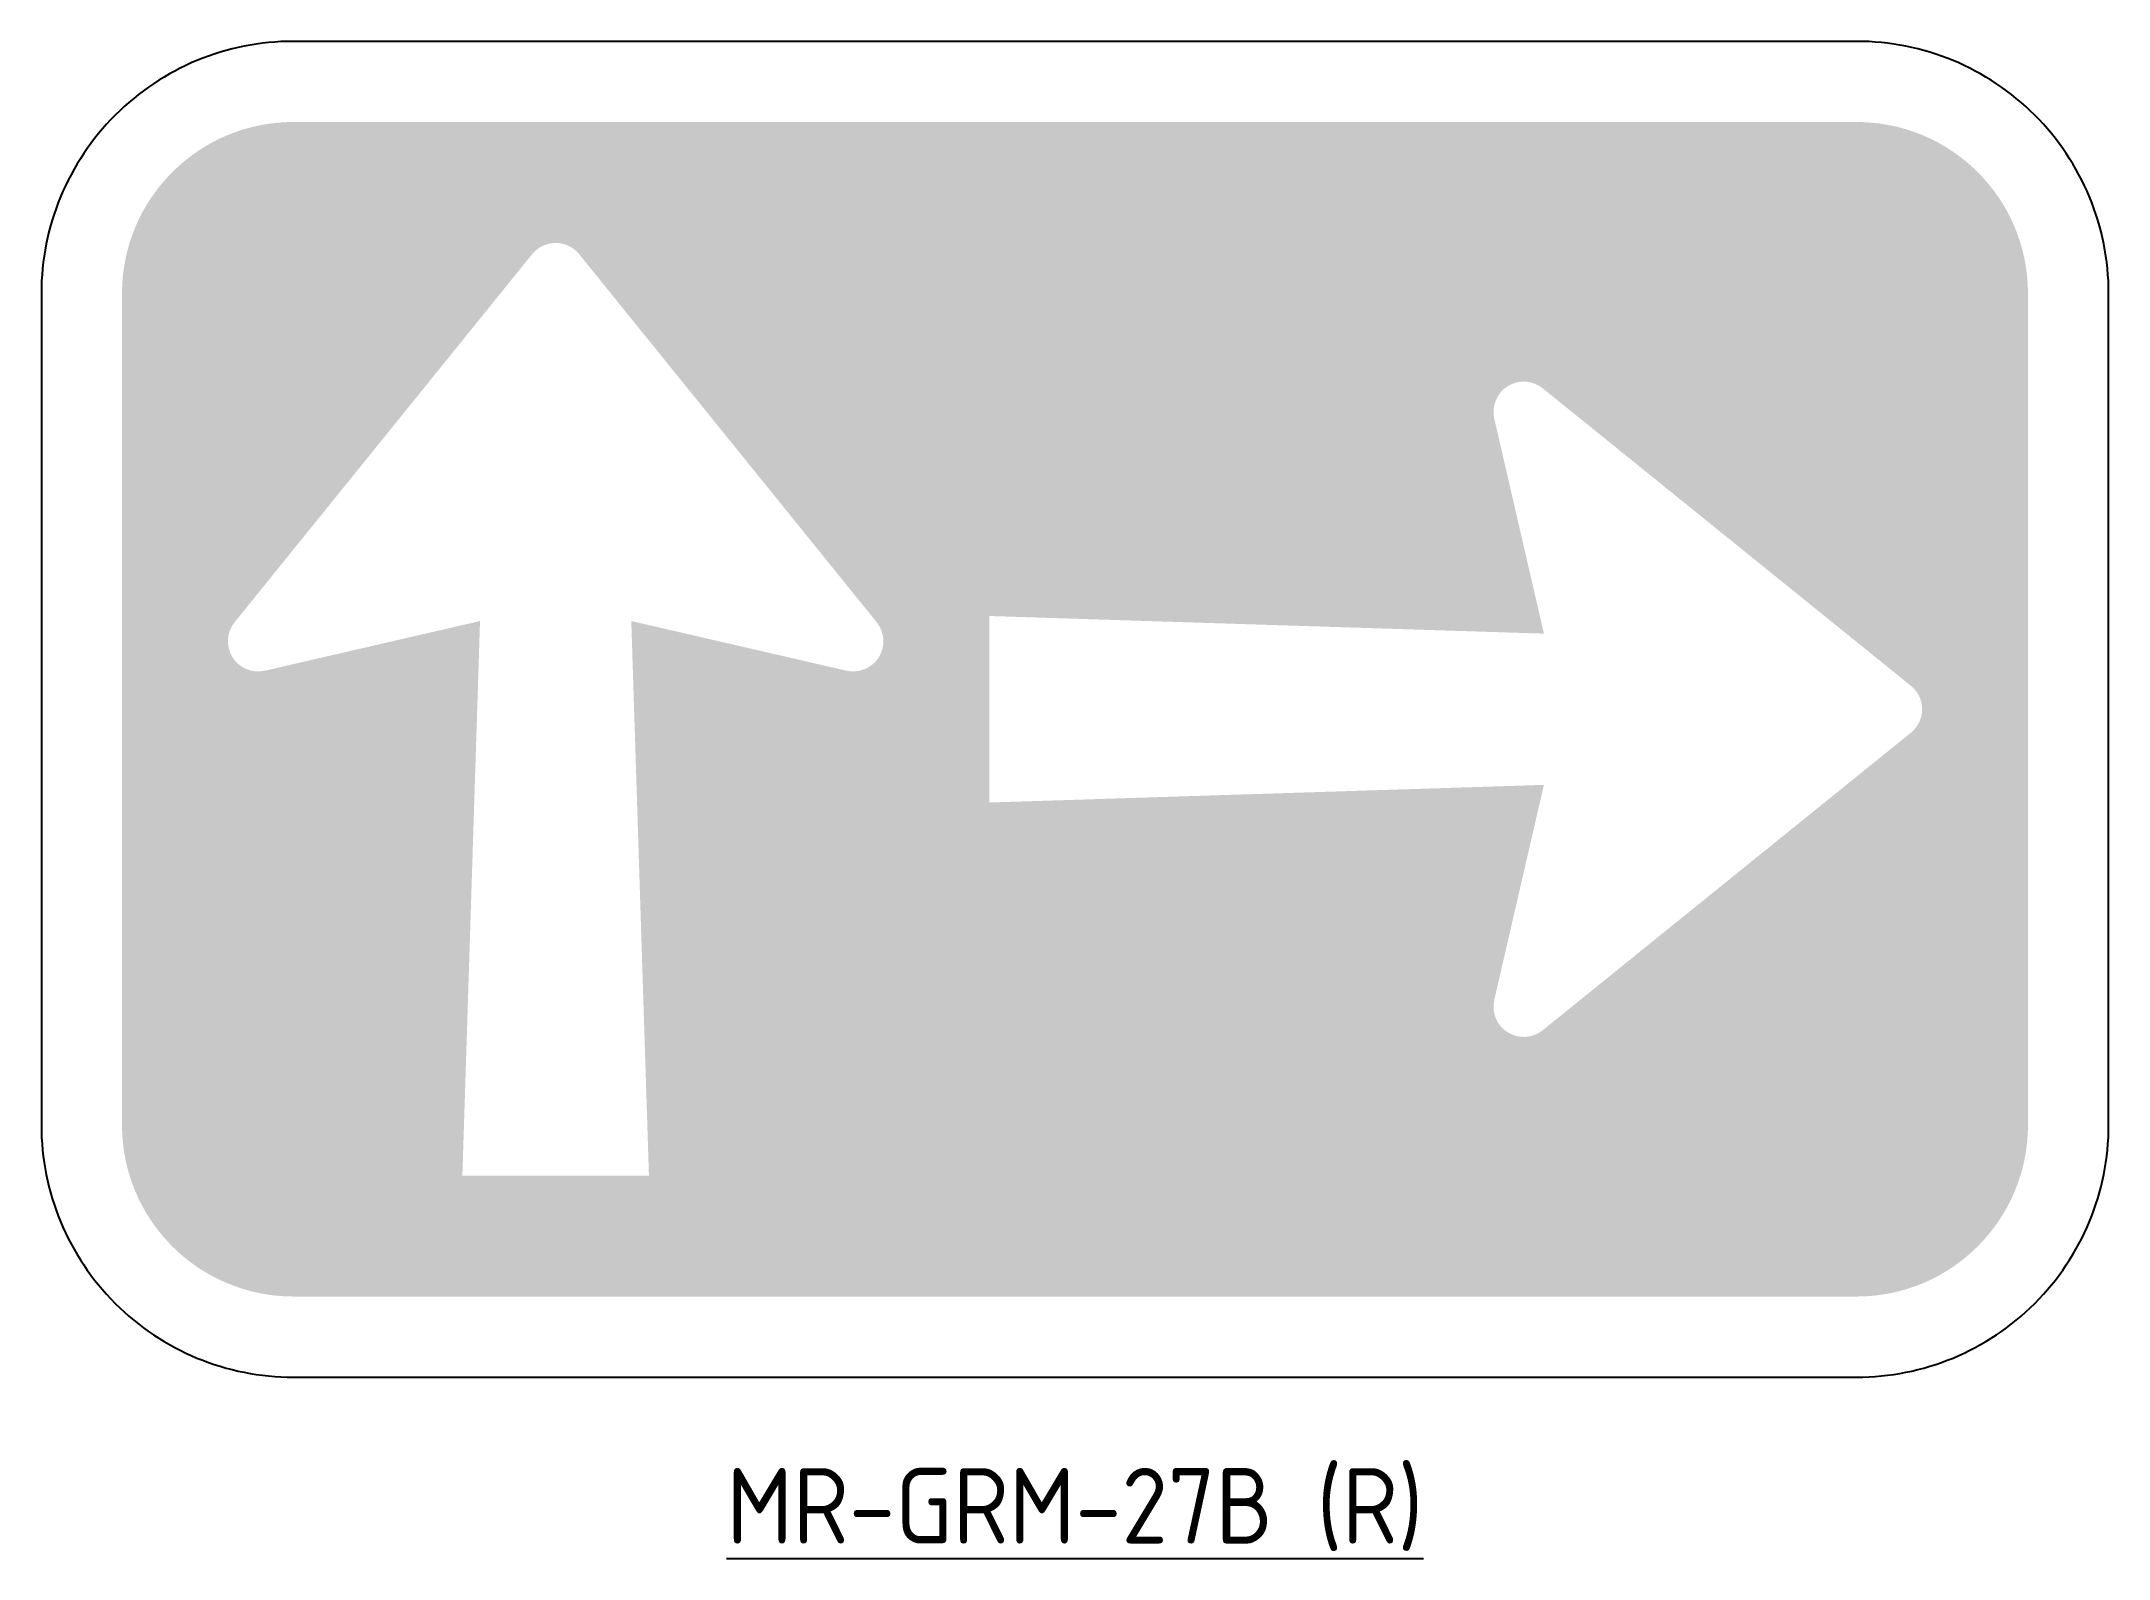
# Model space of a CAD drawing. Header units: millimetres. Extents: x -41 to 41, y -7.2 to 53.
import ezdxf

# ---------------------------------------------------------------- set-up
doc = ezdxf.new("R2010")
doc.units = ezdxf.units.MM
doc.layers.add('SIGN_BLACK', color=7, linetype='Continuous', true_color=0x0a0a0a)
doc.layers.add('SIGN_BLUE', color=7, linetype='Continuous', true_color=0x165788)
doc.layers.add('T35', color=3, linetype='Continuous')
doc.styles.add('T35', font='isocp2.shx', dxfattribs={"height": 3.5})

msp = doc.modelspace()

# ---------------------------------------------------------------- hatches: boundary and pattern name
at = {"layer": 'SIGN_BLUE'}
h = msp.add_hatch(color=256, dxfattribs=at)
h.dxf.hatch_style = 1
edge = h.paths.add_edge_path(flags=16)
edge.add_line((-17.6, 30), (-9.07, 28.031))
edge.add_arc((-8.8, 29.2), 1.2, 257.00048, 398.94581)
edge.add_line((-7.867, 29.954), (-19.667, 44.554))
edge.add_arc((-20.6, 43.8), 1.2, 398.94581, 501.05419)
edge.add_line((-21.533, 44.554), (-33.333, 29.954))
edge.add_arc((-32.4, 29.2), 1.2, 501.05419, 642.99952)
edge.add_line((-32.13, 28.031), (-23.6, 30))
edge.add_line((-23.6, 30), (-24.3, 8))
edge.add_line((-24.3, 8), (-16.9, 8))
edge.add_line((-16.9, 8), (-17.6, 30))
edge = h.paths.add_edge_path(flags=16)
edge.add_line((18.6, 23.5), (16.631, 14.97))
edge.add_arc((17.8, 14.7), 1.2, 527.00048, 668.94581)
edge.add_line((18.554, 13.767), (33.154, 25.567))
edge.add_arc((32.4, 26.5), 1.2, 308.94581, 411.05419)
edge.add_line((33.154, 27.433), (18.554, 39.233))
edge.add_arc((17.8, 38.3), 1.2, 411.05419, 552.99952)
edge.add_line((16.631, 38.03), (18.6, 29.5))
edge.add_line((18.6, 29.5), (-3.4, 30.2))
edge.add_line((-3.4, 30.2), (-3.4, 22.8))
edge.add_line((-3.4, 22.8), (18.6, 23.5))
edge = h.paths.add_edge_path()
edge.add_arc((31, 43), 6.8, 360, 450)
edge.add_line((31, 49.8), (-31, 49.8))
edge.add_arc((-31, 43), 6.8, 450, 540)
edge.add_line((-37.8, 43), (-37.8, 10))
edge.add_arc((-31, 10), 6.8, 540, 630)
edge.add_line((-31, 3.2), (31, 3.2))
edge.add_arc((31, 10), 6.8, 270, 360)
edge.add_line((37.8, 10), (37.8, 43))

# ---------------------------------------------------------------- linework, layer by layer
at = {"layer": 'SIGN_BLACK'}
msp.add_lwpolyline([(41, 43, 0.414214), (31, 53), (-31, 53, 0.414214), (-41, 43), (-41, 10, 0.414214), (-31, 0), (31, 0, 0.414214), (41, 10)], format="xyb", close=True, dxfattribs=at)

# ---------------------------------------------------------------- texts
at = {"layer": 'T35', "insert": (0, -3.6), "char_height": 3, "attachment_point": 2, "style": 'T35'}
msp.add_mtext('{\\LMR-GRM-27B (R)}', dxfattribs=at)

doc.saveas('drawing.dxf')
